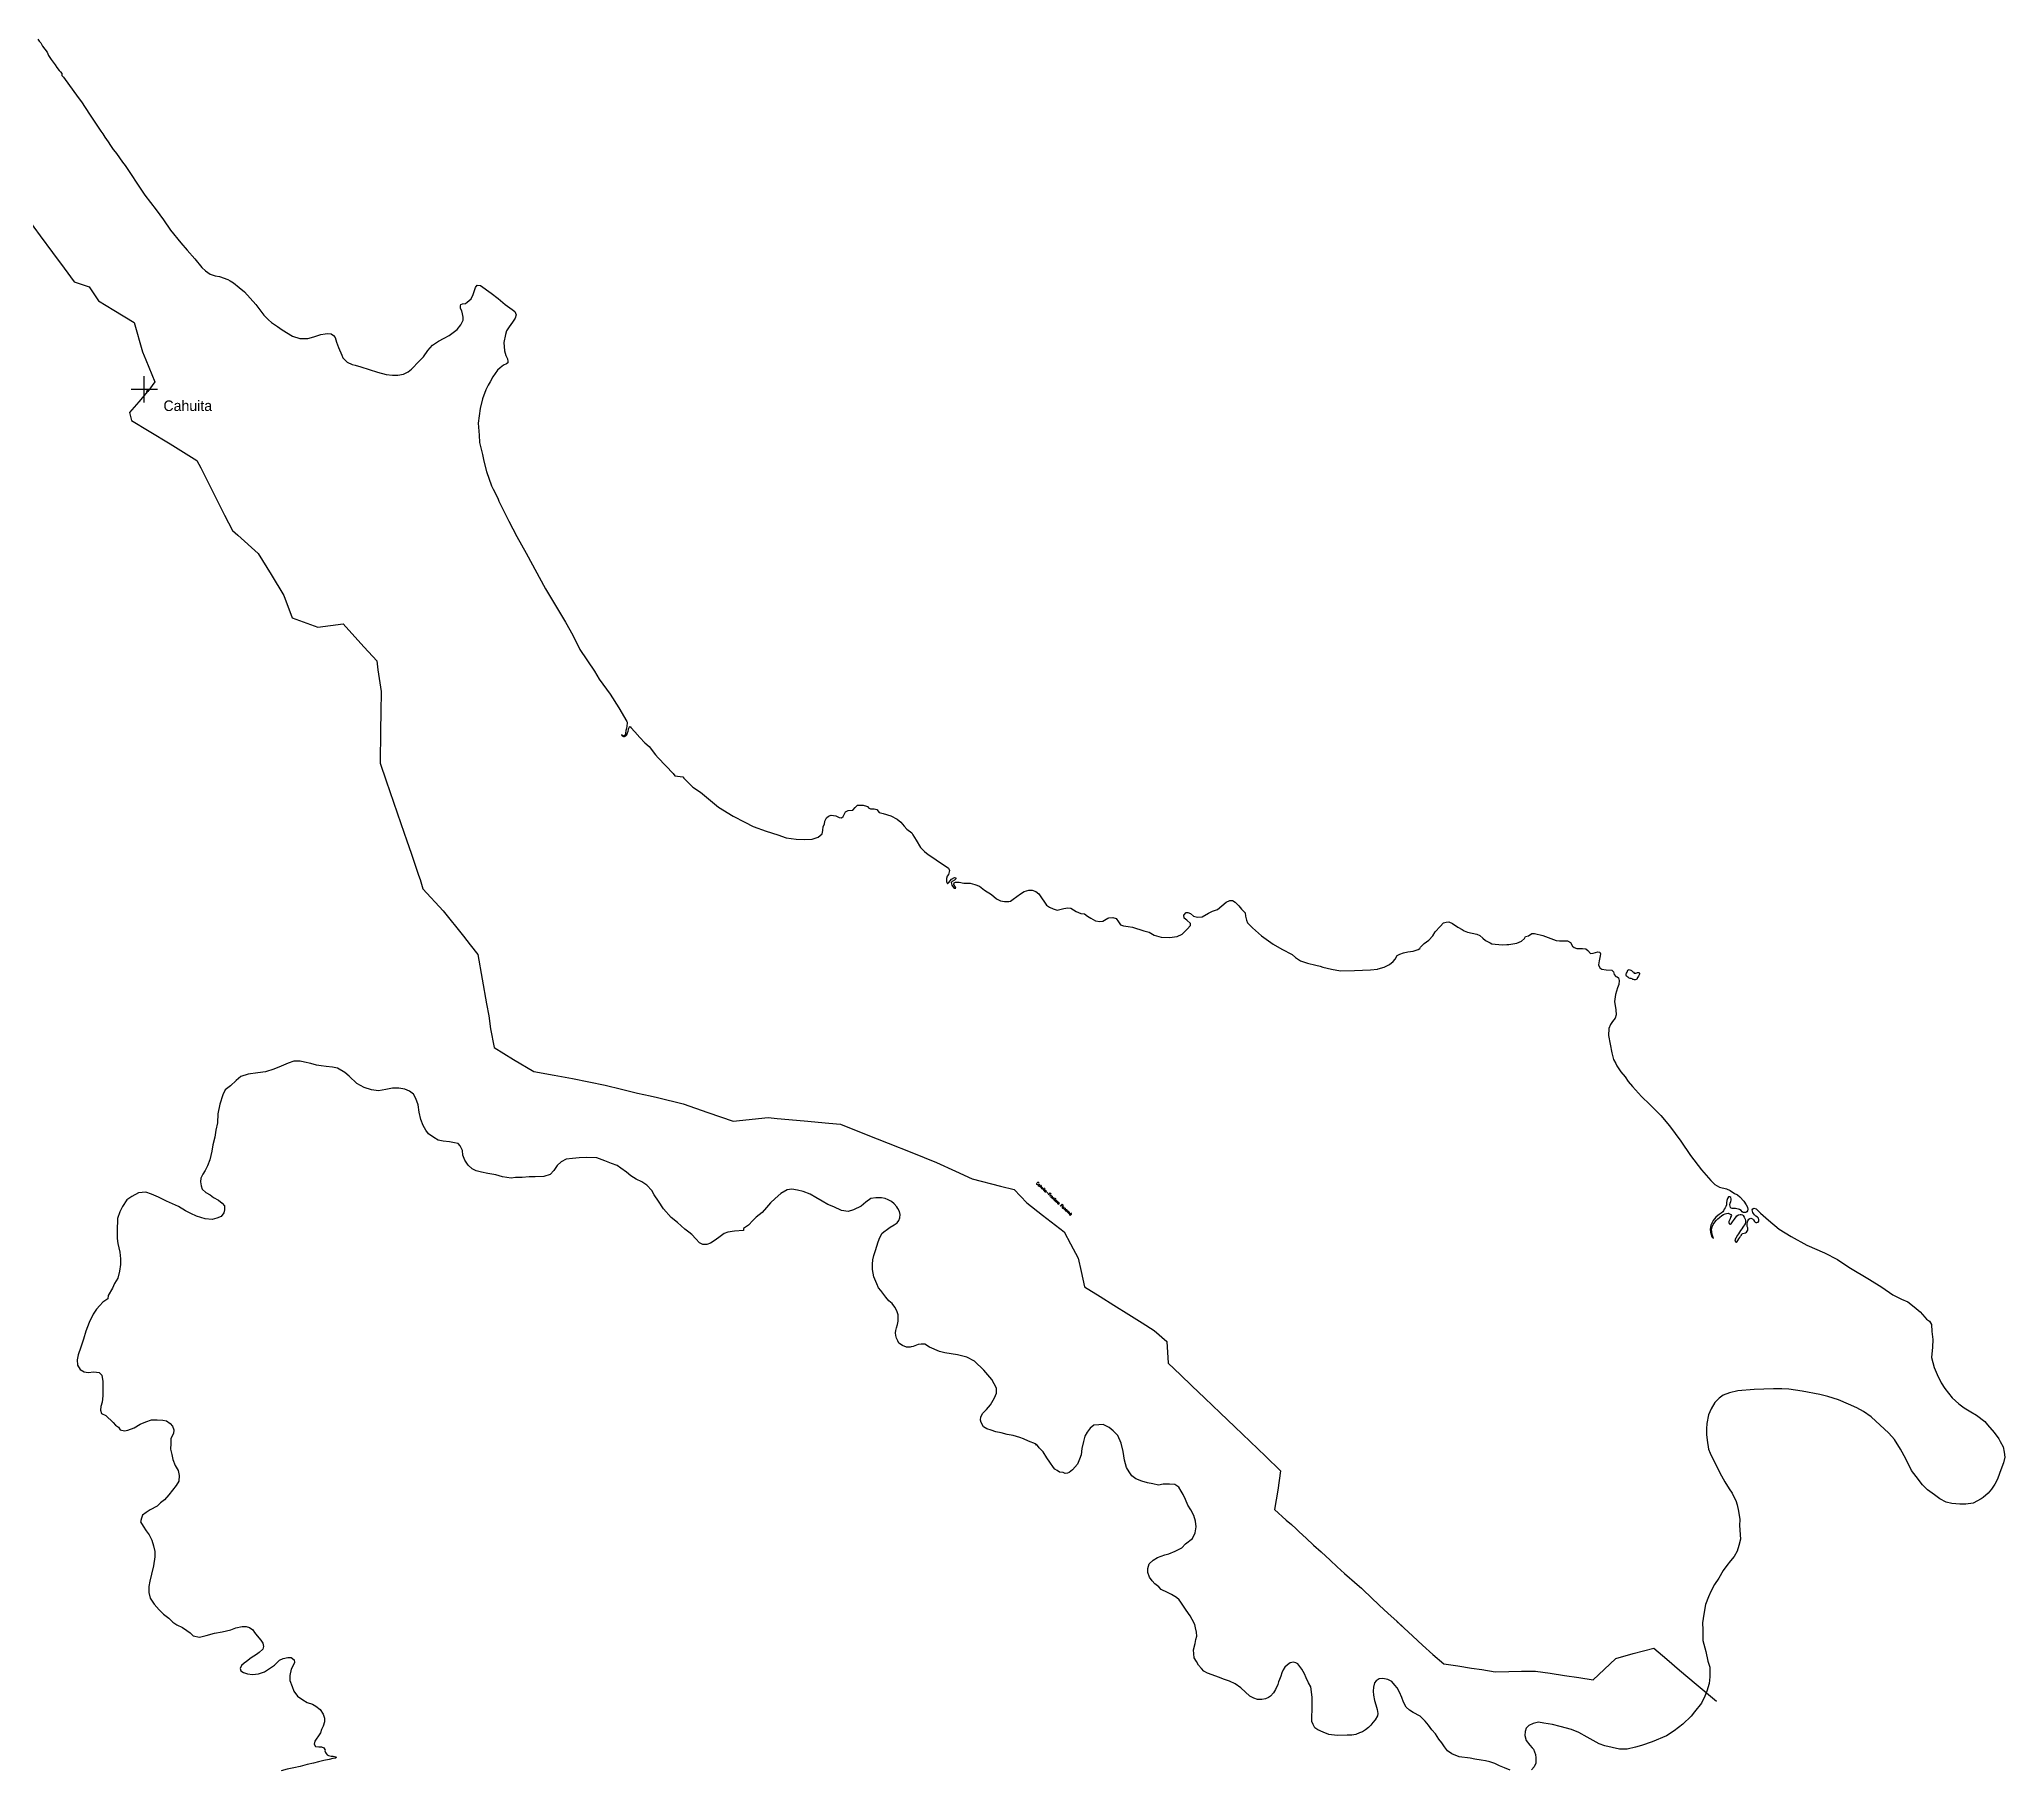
# Model space of a CAD drawing. Extents: x 283583 to 658922, y 889284 to 1241133.
# Drawn here: x 621671 to 658922, y 1050138 to 1082942 of the extents above; entities that cross this region are included whole.
import ezdxf
from ezdxf.enums import TextEntityAlignment as Align

# ---------------------------------------------------------------- set-up
doc = ezdxf.new("R2010")
doc.units = 0
doc.header["$MEASUREMENT"] = 0
for name, color, linetype in [('230 kV', 14, 'Continuous'), ('Circuito', 40, 'Continuous'), ('LIMON', 7, 'Continuous'), ('Subestaciones', 7, 'Continuous')]:
    doc.layers.add(name, color=color, linetype=linetype)
doc.styles.add('COMPLEX', font='COMPLEX', dxfattribs={"height": 0.2})

# ---------------------------------------------------------------- blocks, each defined once
blk = doc.blocks.new('UNNAMED')
at = {"color": 0}
for p, q in [((-0.5, 0), (0.5, 0)), ((0, -0.5), (0, 0.5))]:
    blk.add_line(p, q, dxfattribs=at)

msp = doc.modelspace()

# ---------------------------------------------------------------- linework, layer by layer
at = {"layer": '230 kV'}
for points in [[(621445, 1079543), (621685, 1079218), (621920, 1078902), (622142, 1078602), (622333, 1078345), (622615, 1078252), (622793, 1077983), (623085, 1077807), (623471, 1077573), (623629, 1077019), (623691, 1076867), (623860, 1076446), (623726, 1076267), (623716, 1076302)], [(623695, 1076279), (623722, 1076262), (623557, 1076070), (623383, 1075865), (623420, 1075717), (623753, 1075511), (624152, 1075272), (624659, 1074956), (624731, 1074815), (625076, 1074135), (625183, 1073923), (625331, 1073632), (625434, 1073540), (625820, 1073195), (626063, 1072794), (626306, 1072395), (626462, 1071977), (626951, 1071795), (627428, 1071861), (627596, 1071676), (627827, 1071420), (628066, 1071156), (628090, 1070988), (628148, 1070578), (628143, 1070184), (628137, 1069837), (628131, 1069219), (628246, 1068882), (628524, 1068073), (628634, 1067749), (628716, 1067513), (628858, 1067094), (628887, 1067011), (628943, 1066836), (629328, 1066419), (629714, 1065940), (629840, 1065777), (629985, 1065589), (630149, 1064659), (630188, 1064427), (630222, 1064182), (630292, 1063826), (630661, 1063604), (631043, 1063376), (631431, 1063306), (631778, 1063244), (632089, 1063179), (632398, 1063114), (632707, 1063037), (633011, 1062961), (633247, 1062915), (633388, 1062879), (633875, 1062758), (634340, 1062596), (634825, 1062433), (635485, 1062501), (635658, 1062485), (636168, 1062438), (636638, 1062394), (636855, 1062374), (637346, 1062179), (637762, 1062014), (638206, 1061838), (638676, 1061651), (639037, 1061486), (639355, 1061337), (639886, 1061200), (640147, 1061134), (640389, 1060884), (640687, 1060653), (641098, 1060332), (641216, 1060108), (641360, 1059835), (641416, 1059580), (641478, 1059294), (641775, 1059108), (642037, 1058944), (642324, 1058765), (642574, 1058609), (642799, 1058467), (643039, 1058253), (643064, 1057847), (643301, 1057621), (643518, 1057414), (643759, 1057183), (644054, 1056901), (644332, 1056635), (644909, 1056082), (645198, 1055806), (645143, 1055437), (645080, 1055069), (645305, 1054866), (645402, 1054785), (645491, 1054706), (645551, 1054650), (645681, 1054529), (645824, 1054395), (645964, 1054268), (646137, 1054109), (646269, 1053987), (646411, 1053858), (646502, 1053776), (646550, 1053735), (646646, 1053651), (646729, 1053579), (646802, 1053509), (646876, 1053438), (646913, 1053403), (647066, 1053259)], [(646912, 1053404), (647066, 1053259)], [(647066, 1053259), (647236, 1053102)], [(647236, 1053102), (647398, 1052952), (647399, 1052952)], [(647236, 1053102), (647399, 1052952)], [(647399, 1052952), (647400, 1052950), (647533, 1052828)], [(647399, 1052952), (647533, 1052828)], [(647533, 1052828), (647701, 1052672)], [(647533, 1052828), (647534, 1052827), (647701, 1052672)], [(647533, 1052828), (647533, 1052828)], [(647701, 1052672), (647887, 1052501), (648085, 1052319), (648289, 1052145), (648556, 1052104), (648814, 1052063), (649012, 1052035)], [(651119, 1051841), (651329, 1052035), (651551, 1052249), (651881, 1052342), (652271, 1052440), (652518, 1052232), (652759, 1052028), (653075, 1051759), (653460, 1051440)], [(649012, 1052035), (649266, 1051995)], [(649012, 1052035), (649013, 1052035), (649266, 1051995)], [(649266, 1051995), (649523, 1052002), (649763, 1052007), (650031, 1052009), (650306, 1051970), (650581, 1051927)], [(650581, 1051927), (650853, 1051884), (651119, 1051841)], [(650581, 1051927), (650853, 1051884), (651119, 1051841)]]:
    msp.add_lwpolyline(points, dxfattribs=at)
at = {"layer": 'LIMON', "color": 241}
for points in [[(621645, 1082942), (621671, 1082908), (621698, 1082872), (621734, 1082814), (621817, 1082697), (621848, 1082635), (621899, 1082561), (621935, 1082509), (621973, 1082460), (622004, 1082406), (622047, 1082350), (622073, 1082326), (622096, 1082292), (622100, 1082256), (622127, 1082223), (622407, 1081836), (622468, 1081755), (622624, 1081520), (622837, 1081201), (622873, 1081152), (622916, 1081085), (622978, 1080999), (623023, 1080928), (623070, 1080852), (623070, 1080852), (623108, 1080811), (623135, 1080774), (623250, 1080613), (623301, 1080546), (623363, 1080452), (623568, 1080141), (623668, 1079988), (623885, 1079708), (624024, 1079520), (624159, 1079326), (624356, 1079083), (624473, 1078945), (624619, 1078777), (624750, 1078617), (624822, 1078551), (624909, 1078490), (625007, 1078457), (625088, 1078442), (625242, 1078391), (625288, 1078360), (625350, 1078328), (625462, 1078239), (625559, 1078157), (625776, 1077917), (625929, 1077713), (626016, 1077623), (626073, 1077570), (626184, 1077497), (626272, 1077435), (626471, 1077315), (626610, 1077272), (626758, 1077270), (626877, 1077303), (627010, 1077343), (627086, 1077356), (627126, 1077364), (627203, 1077356), (627249, 1077327), (627279, 1077288), (627306, 1077200), (627341, 1077096), (627405, 1076952), (627425, 1076902), (627503, 1076818), (627599, 1076779), (627657, 1076762), (627768, 1076732), (628078, 1076632), (628247, 1076590), (628368, 1076573), (628468, 1076574), (628572, 1076595), (628661, 1076637), (628723, 1076686), (628872, 1076840), (628954, 1076924), (629032, 1077042), (629124, 1077146), (629235, 1077219), (629343, 1077278), (629441, 1077325), (629592, 1077439), (629663, 1077531), (629702, 1077620), (629706, 1077673), (629695, 1077735), (629679, 1077796), (629653, 1077840), (629655, 1077887), (629663, 1077914), (629691, 1077927), (629750, 1077935), (629782, 1077961), (629855, 1078023), (629893, 1078101), (629923, 1078198), (629940, 1078239), (629971, 1078279), (630031, 1078273), (630238, 1078130), (630368, 1078029), (630500, 1077917), (630632, 1077822), (630681, 1077783), (630709, 1077719), (630688, 1077656), (630638, 1077581), (630574, 1077492), (630529, 1077416), (630506, 1077344), (630475, 1077196), (630490, 1077035), (630516, 1076945), (630543, 1076882), (630553, 1076833), (630549, 1076809), (630524, 1076790), (630469, 1076763), (630407, 1076715), (630356, 1076671), (630310, 1076609), (630266, 1076543), (630214, 1076451), (630181, 1076387), (630136, 1076294), (630071, 1076128), (630028, 1075944), (629992, 1075662), (630006, 1075435), (630016, 1075295), (630046, 1075170), (630070, 1075069), (630099, 1074942), (630149, 1074751), (630243, 1074474), (630273, 1074416), (630359, 1074240), (630379, 1074183), (630568, 1073804), (630719, 1073516), (630901, 1073199), (631268, 1072526), (631642, 1071889), (631784, 1071648), (631918, 1071372), (632193, 1070961), (632285, 1070813), (632490, 1070530), (632652, 1070268), (632807, 1070006), (632813, 1069998), (632812, 1069980), (632807, 1069928), (632798, 1069878), (632786, 1069837), (632779, 1069790), (632783, 1069755), (632769, 1069747), (632745, 1069735), (632730, 1069742), (632703, 1069754), (632721, 1069735), (632742, 1069727), (632763, 1069725), (632785, 1069735), (632809, 1069757), (632814, 1069773), (632822, 1069794), (632834, 1069824), (632840, 1069853), (632845, 1069885), (632860, 1069908), (632872, 1069913), (632883, 1069898), (632958, 1069811), (633054, 1069707), (633149, 1069607), (633232, 1069534), (633351, 1069375), (633401, 1069320), (633684, 1069022), (633717, 1068980), (633820, 1068968), (633865, 1068958), (633889, 1068932), (633954, 1068864), (634060, 1068765), (634204, 1068670), (634352, 1068540), (634546, 1068384), (634823, 1068217), (635043, 1068099), (635202, 1068019), (635449, 1067927), (635669, 1067862), (635829, 1067801), (636015, 1067778), (636170, 1067771), (636318, 1067778), (636436, 1067816), (636508, 1067877), (636524, 1067945), (636528, 1068021), (636554, 1068063), (636562, 1068120), (636592, 1068180), (636630, 1068214), (636680, 1068233), (636767, 1068222), (636828, 1068191), (636877, 1068184), (636904, 1068210), (636953, 1068294), (636999, 1068324), (637090, 1068331), (637136, 1068381), (637181, 1068423), (637231, 1068426), (637288, 1068426), (637349, 1068403), (637369, 1068397), (637390, 1068373), (637424, 1068354), (637497, 1068354), (637546, 1068338), (637591, 1068285), (637664, 1068262), (637812, 1068220), (637929, 1068159), (637998, 1068102), (638066, 1068026), (638115, 1067969), (638206, 1067901), (638229, 1067859), (638290, 1067760), (638373, 1067623), (638449, 1067543), (638521, 1067486), (638608, 1067433), (638730, 1067342), (638859, 1067258), (638904, 1067228), (638923, 1067182), (638904, 1067106), (638877, 1067080), (638866, 1067030), (638866, 1066977), (638883, 1066932), (638911, 1066954), (638961, 1067019), (639014, 1067053), (639041, 1067045), (639041, 1067026), (639014, 1067003), (638976, 1066977), (638957, 1066954), (638968, 1066908), (638995, 1066863), (639018, 1066848), (639040, 1066849), (639037, 1066867), (639006, 1066916), (639010, 1066950), (639037, 1066965), (639105, 1066961), (639196, 1066946), (639314, 1066946), (639401, 1066919), (639492, 1066889), (639587, 1066809), (639720, 1066729), (639815, 1066645), (639891, 1066611), (639963, 1066596), (640046, 1066596), (640076, 1066603), (640130, 1066641), (640271, 1066743), (640335, 1066789), (640423, 1066812), (640487, 1066811), (640556, 1066789), (640616, 1066743), (640669, 1066667), (640722, 1066583), (640760, 1066530), (640817, 1066492), (640886, 1066458), (640965, 1066435), (641091, 1066465), (641163, 1066476), (641220, 1066469), (641326, 1066408), (641410, 1066370), (641478, 1066366), (641535, 1066320), (641599, 1066278), (641687, 1066233), (641770, 1066217), (641827, 1066221), (641922, 1066278), (641924, 1066281), (641945, 1066289), (642017, 1066293), (642082, 1066274), (642123, 1066209), (642165, 1066152), (642218, 1066137), (642306, 1066125), (642389, 1066110), (642606, 1066038), (642708, 1066015), (642799, 1065961), (642932, 1065923), (643095, 1065912), (643236, 1065934), (643330, 1065977), (643430, 1066071), (643487, 1066143), (643491, 1066181), (643419, 1066245), (643373, 1066283), (643366, 1066340), (643407, 1066386), (643442, 1066390), (643487, 1066371), (643548, 1066321), (643624, 1066298), (643711, 1066309), (643829, 1066374), (643905, 1066416), (644000, 1066446), (644084, 1066514), (644163, 1066582), (644236, 1066616), (644289, 1066616), (644338, 1066582), (644406, 1066514), (644456, 1066449), (644528, 1066384), (644535, 1066316), (644550, 1066240), (644569, 1066194), (644664, 1066095), (644835, 1065947), (645055, 1065791), (645222, 1065696), (645415, 1065589), (645480, 1065532), (645575, 1065475), (645708, 1065429), (645867, 1065391), (645950, 1065370), (646000, 1065349), (646160, 1065311), (646330, 1065280), (646600, 1065288), (646904, 1065302), (647033, 1065317), (647046, 1065322), (647162, 1065349), (647264, 1065402), (647329, 1065461), (647370, 1065505), (647409, 1065571), (647457, 1065600), (647528, 1065624), (647609, 1065640), (647713, 1065658), (647808, 1065685), (647838, 1065708), (647850, 1065730), (647922, 1065802), (648010, 1065863), (648084, 1065945), (648128, 1066021), (648219, 1066125), (648284, 1066193), (648333, 1066208), (648386, 1066212), (648459, 1066178), (648557, 1066113), (648637, 1066063), (648679, 1066039), (648742, 1066016), (648914, 1065976), (648975, 1065953), (649028, 1065901), (649083, 1065856), (649146, 1065823), (649167, 1065810), (649199, 1065797), (649267, 1065785), (649404, 1065774), (649486, 1065784), (649525, 1065781), (649673, 1065804), (649765, 1065845), (649822, 1065898), (649841, 1065936), (649894, 1065948), (649959, 1065989), (650008, 1065993), (650171, 1065951), (650418, 1065860), (650486, 1065848), (650638, 1065848), (650695, 1065817), (650729, 1065753), (650763, 1065726), (650813, 1065707), (650919, 1065703), (650980, 1065699), (651022, 1065669), (651071, 1065612), (651124, 1065616), (651211, 1065642), (651249, 1065634), (651262, 1065604), (651254, 1065567), (651238, 1065471), (651226, 1065399), (651249, 1065342), (651287, 1065311), (651370, 1065300), (651477, 1065292), (651507, 1065266), (651522, 1065216), (651550, 1065175), (651577, 1065169), (651602, 1065151), (651613, 1065098), (651606, 1065026), (651586, 1064962), (651545, 1064833), (651525, 1064700), (651552, 1064540), (651559, 1064449), (651540, 1064384), (651487, 1064320), (651449, 1064263), (651418, 1064187), (651414, 1064058), (651444, 1063891), (651478, 1063727), (651509, 1063602), (651553, 1063523), (651569, 1063480), (651645, 1063366), (651728, 1063275), (651785, 1063184), (651869, 1063089), (652039, 1062899), (652199, 1062750), (652407, 1062537), (652567, 1062343), (652786, 1062054), (652968, 1061781), (653173, 1061507), (653351, 1061305), (653431, 1061233), (653514, 1061180), (653651, 1061149), (653719, 1061119), (653799, 1061062), (653846, 1061043), (653856, 1061035), (653905, 1060997), (653977, 1060913), (654019, 1060845), (654045, 1060805), (654046, 1060794), (654053, 1060764), (654047, 1060734), (654036, 1060715), (654017, 1060704), (653988, 1060698), (653964, 1060698), (653943, 1060715), (653924, 1060736), (653897, 1060755), (653876, 1060766), (653844, 1060772), (653818, 1060775), (653780, 1060775), (653755, 1060777), (653736, 1060783), (653727, 1060796), (653719, 1060819), (653715, 1060849), (653717, 1060876), (653730, 1060908), (653736, 1060936), (653740, 1060959), (653734, 1060984), (653715, 1060999), (653688, 1060995), (653666, 1060967), (653656, 1060929), (653649, 1060887), (653647, 1060849), (653639, 1060817), (653622, 1060792), (653607, 1060762), (653594, 1060730), (653579, 1060711), (653549, 1060690), (653511, 1060665), (653485, 1060645), (653445, 1060611), (653419, 1060581), (653396, 1060550), (653351, 1060461), (653347, 1060423), (653341, 1060380), (653345, 1060327), (653357, 1060281), (653374, 1060241), (653400, 1060207), (653389, 1060249), (653378, 1060281), (653366, 1060382), (653379, 1060427), (653394, 1060473), (653430, 1060520), (653461, 1060558), (653487, 1060579), (653519, 1060607), (653561, 1060643), (653595, 1060662), (653625, 1060674), (653652, 1060685), (653678, 1060687), (653707, 1060676), (653733, 1060661), (653743, 1060644), (653728, 1060611), (653720, 1060579), (653707, 1060553), (653694, 1060532), (653692, 1060509), (653701, 1060490), (653711, 1060481), (653728, 1060479), (653739, 1060486), (653749, 1060503), (653766, 1060524), (653783, 1060549), (653798, 1060574), (653832, 1060621), (653847, 1060640), (653876, 1060657), (653906, 1060663), (653927, 1060663), (653951, 1060655), (653965, 1060644), (653984, 1060614), (653995, 1060587), (654006, 1060572), (654012, 1060551), (654012, 1060521), (654001, 1060487), (653959, 1060420), (653938, 1060390), (653912, 1060358), (653893, 1060329), (653876, 1060299), (653857, 1060272), (653823, 1060212), (653810, 1060181), (653812, 1060162), (653821, 1060145), (653833, 1060140), (653852, 1060149), (653867, 1060168), (653880, 1060202), (653899, 1060227), (653916, 1060253), (653931, 1060269), (653933, 1060284), (653946, 1060295), (653961, 1060305), (653982, 1060310), (654007, 1060314), (654028, 1060326), (654043, 1060346), (654052, 1060365), (654056, 1060384), (654052, 1060409), (654043, 1060437), (654039, 1060464), (654044, 1060502), (654052, 1060542), (654071, 1060572), (654092, 1060587), (654111, 1060591), (654139, 1060580), (654158, 1060561), (654177, 1060532), (654192, 1060517), (654204, 1060510), (654226, 1060510), (654251, 1060519), (654259, 1060538), (654264, 1060559), (654253, 1060591), (654234, 1060612), (654207, 1060629), (654181, 1060659), (654160, 1060682), (654148, 1060703), (654139, 1060729), (654135, 1060754), (654146, 1060771), (654166, 1060782), (654209, 1060772), (654296, 1060689), (654448, 1060556), (654645, 1060388), (654877, 1060243), (655173, 1060080), (655507, 1059935), (655750, 1059809), (655970, 1059665), (656361, 1059429), (656596, 1059288), (656801, 1059139), (656964, 1059059), (657089, 1059010), (657207, 1058915), (657317, 1058816), (657408, 1058717), (657439, 1058678), (657496, 1058639), (657532, 1058581), (657544, 1058442), (657558, 1058293), (657551, 1058146), (657533, 1057955), (657582, 1057761), (657641, 1057629), (657719, 1057474), (657787, 1057366), (657928, 1057189), (658050, 1057076), (658153, 1056997), (658283, 1056921), (658388, 1056862), (658544, 1056737), (658596, 1056673), (658720, 1056529), (658808, 1056411), (658835, 1056357), (658895, 1056258), (658912, 1056155), (658922, 1056064), (658900, 1055956), (658868, 1055871), (658821, 1055756), (658787, 1055646), (658735, 1055550), (658674, 1055457), (658611, 1055380), (658513, 1055299), (658476, 1055270), (658322, 1055192), (658185, 1055170), (658074, 1055170), (657922, 1055183), (657812, 1055210), (657695, 1055276), (657590, 1055350), (657458, 1055445), (657365, 1055541), (657241, 1055697), (657158, 1055807), (657046, 1056033), (656948, 1056216), (656831, 1056398), (656726, 1056518), (656392, 1056828), (656245, 1056927), (656120, 1056998), (655959, 1057069), (655773, 1057148), (655572, 1057212), (655415, 1057251), (655081, 1057316), (654829, 1057354), (654701, 1057359), (654540, 1057356), (654175, 1057345), (653862, 1057319), (653708, 1057285), (653586, 1057237), (653507, 1057180), (653429, 1057102), (653357, 1056982), (653306, 1056867), (653276, 1056698), (653271, 1056598), (653267, 1056491), (653282, 1056383), (653311, 1056217), (653338, 1056138), (653440, 1055928), (653553, 1055712), (653620, 1055598), (653701, 1055463), (653757, 1055380), (653791, 1055314), (653825, 1055240), (653849, 1055159), (653879, 1055042), (653901, 1054882), (653898, 1054765), (653913, 1054506), (653886, 1054391), (653852, 1054281), (653795, 1054181), (653727, 1054095), (653658, 1054007), (653589, 1053917), (653506, 1053772), (653419, 1053646), (653350, 1053519), (653306, 1053414), (653252, 1053267), (653217, 1053086), (653197, 1052922), (653199, 1052789), (653198, 1052585), (653256, 1052377), (653298, 1052198), (653332, 1052085), (653334, 1051896), (653322, 1051772), (653276, 1051626), (653239, 1051533), (653173, 1051398), (653040, 1051234), (652982, 1051156), (652820, 1051000), (652660, 1050875), (652511, 1050782), (652238, 1050666), (652037, 1050598), (651924, 1050566), (651767, 1050530), (651710, 1050527), (651623, 1050529), (651346, 1050589), (651237, 1050628), (651121, 1050691), (651010, 1050758), (650853, 1050842), (650712, 1050902), (650497, 1050954), (650353, 1050998), (650184, 1051019), (650085, 1051038), (649986, 1051016), (649905, 1050976), (649854, 1050923), (649833, 1050865), (649824, 1050789), (649849, 1050692), (649921, 1050604), (649967, 1050550), (649992, 1050529), (650027, 1050428), (650038, 1050360), (650036, 1050265), (650005, 1050190), (649956, 1050135)], [(649546, 1050131), (649440, 1050175), (649347, 1050212), (649257, 1050254), (649164, 1050289), (649081, 1050307), (649000, 1050317), (648877, 1050335), (648792, 1050356), (648584, 1050383), (648441, 1050437), (648362, 1050495), (648305, 1050574), (648254, 1050645), (648198, 1050720), (648131, 1050817), (648062, 1050891), (648004, 1050982), (647935, 1051056), (647842, 1051155), (647713, 1051225), (647638, 1051266), (647577, 1051321), (647529, 1051416), (647494, 1051509), (647451, 1051609), (647407, 1051687), (647363, 1051743), (647305, 1051810), (647229, 1051847), (647134, 1051864), (647067, 1051862), (647006, 1051822), (646979, 1051783), (646960, 1051700), (646955, 1051628), (646960, 1051554), (646978, 1051447), (647001, 1051366), (647026, 1051278), (647040, 1051202), (647035, 1051158), (646989, 1051084), (646945, 1051035), (646908, 1050982), (646864, 1050940), (646804, 1050896), (646750, 1050859), (646695, 1050834), (646625, 1050806), (646551, 1050793), (646458, 1050790), (646270, 1050787), (646112, 1050806), (646004, 1050848), (645904, 1050894), (645849, 1050931), (645816, 1050992), (645791, 1051050), (645798, 1051369), (645796, 1051515), (645768, 1051711), (645726, 1051782), (645680, 1051877), (645650, 1051956), (645601, 1052047), (645527, 1052144), (645486, 1052162), (645444, 1052174), (645379, 1052163), (645326, 1052123), (645280, 1052084), (645245, 1052029), (645224, 1051975), (645201, 1051911), (645175, 1051850), (645161, 1051804), (645147, 1051751), (645098, 1051661), (645064, 1051594), (645006, 1051533), (644971, 1051506), (644913, 1051483), (644839, 1051469), (644758, 1051469), (644693, 1051492), (644614, 1051532), (644442, 1051690), (644338, 1051765), (644229, 1051816), (644132, 1051848), (644021, 1051895), (643901, 1051939), (643815, 1051965), (643743, 1052006), (643699, 1052057), (643644, 1052122), (643605, 1052187), (643561, 1052257), (643549, 1052409), (643577, 1052532), (643592, 1052605), (643611, 1052672), (643602, 1052744), (643588, 1052827), (643570, 1052888), (643521, 1052983), (643482, 1053057), (643408, 1053163), (643355, 1053237), (643304, 1053314), (643276, 1053360), (643225, 1053400), (643128, 1053458), (643052, 1053495), (642937, 1053556), (642889, 1053605), (642817, 1053663), (642762, 1053719), (642713, 1053786), (642683, 1053874), (642681, 1053955), (642704, 1054038), (642783, 1054112), (642867, 1054163), (643001, 1054214), (643080, 1054228), (643200, 1054281), (643323, 1054345), (643397, 1054419), (643528, 1054524), (643577, 1054631), (643596, 1054742), (643584, 1054851), (643552, 1054957), (643499, 1055062), (643441, 1055152), (643397, 1055261), (643351, 1055354), (643312, 1055416), (643269, 1055491), (643194, 1055543), (643092, 1055549), (642974, 1055549), (642884, 1055535), (642777, 1055556), (642678, 1055576), (642568, 1055605), (642456, 1055654), (642381, 1055707), (642329, 1055782), (642279, 1055869), (642239, 1056005), (642213, 1056173), (642179, 1056329), (642110, 1056471), (642026, 1056564), (641946, 1056626), (641833, 1056681), (641755, 1056678), (641657, 1056667), (641590, 1056612), (641529, 1056537), (641489, 1056462), (641460, 1056358), (641428, 1056227), (641419, 1056106), (641387, 1056022), (641346, 1055929), (641256, 1055823), (641190, 1055771), (641161, 1055759), (641117, 1055756), (641074, 1055771), (641008, 1055780), (640961, 1055808), (640918, 1055835), (640895, 1055866), (640822, 1055971), (640768, 1056052), (640695, 1056162), (640623, 1056237), (640574, 1056307), (640571, 1056289), (640552, 1056313), (640422, 1056368), (640322, 1056410), (640256, 1056438), (640127, 1056472), (640017, 1056495), (639902, 1056524), (639802, 1056545), (639709, 1056573), (639632, 1056598), (639567, 1056641), (639524, 1056721), (639508, 1056765), (639516, 1056828), (639553, 1056896), (639624, 1056966), (639699, 1057058), (639777, 1057185), (639811, 1057278), (639815, 1057368), (639725, 1057535), (639574, 1057715), (639396, 1057885), (639249, 1057959), (639076, 1058003), (638834, 1058043), (638730, 1058066), (638541, 1058151), (638453, 1058208), (638383, 1058205), (638330, 1058197), (638235, 1058161), (638197, 1058153), (638175, 1058148), (638174, 1058151), (638140, 1058149), (638139, 1058148), (638109, 1058150), (638029, 1058181), (637965, 1058223), (637940, 1058268), (637918, 1058317), (637906, 1058367), (637897, 1058418), (637904, 1058462), (637920, 1058517), (637935, 1058581), (637951, 1058643), (637951, 1058702), (637949, 1058764), (637923, 1058840), (637889, 1058908), (637834, 1058979), (637770, 1059028), (637713, 1059098), (637658, 1059169), (637622, 1059222), (637579, 1059274), (637543, 1059350), (637487, 1059481), (637466, 1059621), (637460, 1059720), (637468, 1059802), (637491, 1059883), (637520, 1059980), (637544, 1060065), (637573, 1060143), (637603, 1060230), (637645, 1060308), (637700, 1060355), (637722, 1060364), (637723, 1060366), (637724, 1060368), (637797, 1060420), (637875, 1060465), (637932, 1060507), (637964, 1060550), (637981, 1060600), (637987, 1060666), (637974, 1060717), (637946, 1060774), (637927, 1060810), (637876, 1060865), (637821, 1060909), (637760, 1060940), (637703, 1060964), (637631, 1060980), (637602, 1060979), (637528, 1060979), (637432, 1060966), (637336, 1060896), (637245, 1060821), (637103, 1060750), (636999, 1060721), (636874, 1060738), (636733, 1060809), (636616, 1060855), (636508, 1060913), (636392, 1060984), (636283, 1061047), (636146, 1061097), (636040, 1061122), (635932, 1061143), (635845, 1061131), (635728, 1061060), (635615, 1060969), (635532, 1060886), (635453, 1060798), (635369, 1060698), (635261, 1060615), (635194, 1060549), (635111, 1060461), (635015, 1060399), (635017, 1060362), (634849, 1060345), (634719, 1060329), (634649, 1060300), (634574, 1060246), (634482, 1060175), (634394, 1060117), (634324, 1060096), (634244, 1060092), (634186, 1060126), (634116, 1060205), (634041, 1060284), (633982, 1060330), (633907, 1060388), (633765, 1060509), (633649, 1060609), (633503, 1060768), (633408, 1060918), (633325, 1061038), (633283, 1061118), (633184, 1061218), (633088, 1061280), (632984, 1061335), (632880, 1061393), (632801, 1061464), (632693, 1061539), (632623, 1061589), (632519, 1061630), (632390, 1061681), (632236, 1061735), (632044, 1061743), (631903, 1061739), (631774, 1061723), (631657, 1061711), (631561, 1061661), (631486, 1061590), (631424, 1061499), (631353, 1061424), (631236, 1061382), (631070, 1061378), (630957, 1061379), (630824, 1061362), (630699, 1061362), (630616, 1061354), (630453, 1061379), (630324, 1061417), (630175, 1061438), (630054, 1061463), (629950, 1061488), (629875, 1061526), (629800, 1061597), (629738, 1061692), (629700, 1061788), (629690, 1061877), (629648, 1061968), (629607, 1062006), (629540, 1062022), (629448, 1062039), (629328, 1062056), (629232, 1062073), (629149, 1062123), (629049, 1062194), (628999, 1062261), (628945, 1062348), (628904, 1062465), (628871, 1062606), (628850, 1062740), (628808, 1062861), (628763, 1062944), (628688, 1062999), (628596, 1063036), (628484, 1063061), (628367, 1063057), (628238, 1063033), (628101, 1063008), (627968, 1063029), (627829, 1063071), (627691, 1063146), (627542, 1063283), (627463, 1063358), (627321, 1063438), (627225, 1063459), (627109, 1063467), (627013, 1063484), (626922, 1063492), (626818, 1063526), (626697, 1063551), (626618, 1063568), (626493, 1063568), (626385, 1063531), (626255, 1063472), (626118, 1063418), (625960, 1063369), (625810, 1063348), (625627, 1063323), (625489, 1063278), (625402, 1063203), (625293, 1063103), (625193, 1063024), (625151, 1062929), (625093, 1062754), (625055, 1062571), (625047, 1062404), (625017, 1062263), (624996, 1062131), (624959, 1061986), (624942, 1061865), (624904, 1061699), (624862, 1061586), (624812, 1061495), (624771, 1061428), (624733, 1061353), (624725, 1061283), (624737, 1061208), (624758, 1061146), (624828, 1061083), (624907, 1061033), (624974, 1060987), (625070, 1060933), (625136, 1060879), (625178, 1060825), (625182, 1060754), (625169, 1060692), (625115, 1060625), (625036, 1060596), (624948, 1060567), (624815, 1060584), (624653, 1060630), (624545, 1060680), (624445, 1060734), (624312, 1060813), (624083, 1060914), (623933, 1060989), (623796, 1061051), (623688, 1061089), (623550, 1061077), (623425, 1061006), (623329, 1060940), (623246, 1060815), (623200, 1060715), (623150, 1060586), (623145, 1060353), (623145, 1060207), (623162, 1060116), (623199, 1059946), (623207, 1059821), (623211, 1059713), (623194, 1059588), (623161, 1059459), (623098, 1059355), (623057, 1059267), (622977, 1059130), (622973, 1059063), (622873, 1059001), (622819, 1058935), (622754, 1058866), (622695, 1058775), (622616, 1058613), (622553, 1058454), (622507, 1058300), (622457, 1058147), (622407, 1058001), (622390, 1057905), (622398, 1057805), (622444, 1057722), (622519, 1057679), (622598, 1057671), (622702, 1057683), (622806, 1057671), (622856, 1057616), (622873, 1057496), (622877, 1057387), (622872, 1057225), (622860, 1057104), (622839, 1057025), (622830, 1056955), (622851, 1056892), (622930, 1056850), (623071, 1056717), (623117, 1056671), (623175, 1056629), (623204, 1056584), (623288, 1056559), (623350, 1056576), (623467, 1056617), (623583, 1056688), (623688, 1056734), (623800, 1056771), (623908, 1056771), (624012, 1056766), (624083, 1056750), (624150, 1056704), (624195, 1056650), (624220, 1056583), (624212, 1056512), (624166, 1056416), (624166, 1056321), (624157, 1056217), (624182, 1056113), (624203, 1056021), (624248, 1055908), (624302, 1055813), (624323, 1055717), (624315, 1055607), (624265, 1055523), (624198, 1055440), (624123, 1055349), (624044, 1055257), (623969, 1055199), (623902, 1055137), (623773, 1055066), (623694, 1055012), (623627, 1054966), (623606, 1054908), (623589, 1054838), (623639, 1054752), (623697, 1054664), (623755, 1054589), (623801, 1054489), (623838, 1054385), (623859, 1054277), (623863, 1054173), (623838, 1054006), (623796, 1053844), (623763, 1053711), (623750, 1053612), (623750, 1053499), (623775, 1053391), (623849, 1053279), (623941, 1053170), (624024, 1053087), (624124, 1053008), (624199, 1052937), (624278, 1052887), (624386, 1052832), (624465, 1052778), (624531, 1052732), (624586, 1052676), (624707, 1052651), (624832, 1052684), (624990, 1052725), (625136, 1052750), (625302, 1052792), (625394, 1052825), (625519, 1052850), (625594, 1052850), (625656, 1052837), (625719, 1052787), (625752, 1052737), (625802, 1052674), (625868, 1052595), (625906, 1052537), (625922, 1052474), (625906, 1052420), (625835, 1052362), (625785, 1052321), (625685, 1052258), (625597, 1052190), (625556, 1052159), (625506, 1052113), (625480, 1052055), (625493, 1052013), (625543, 1051980), (625618, 1051954), (625709, 1051942), (625826, 1051954), (625938, 1051991), (626034, 1052054), (626126, 1052120), (626222, 1052212), (626293, 1052249), (626380, 1052266), (626442, 1052266), (626501, 1052224), (626509, 1052170), (626480, 1052111), (626442, 1052041), (626417, 1051924), (626422, 1051828), (626463, 1051715), (626497, 1051628), (626563, 1051532), (626663, 1051465), (626746, 1051415), (626846, 1051382), (626912, 1051344), (626996, 1051281), (627050, 1051194), (627079, 1051118), (627074, 1051047), (627049, 1050964), (627020, 1050902), (626999, 1050839), (626962, 1050777), (626916, 1050719), (626895, 1050677), (626878, 1050623), (626907, 1050581), (626966, 1050573), (627020, 1050573), (627061, 1050552), (627082, 1050519), (627081, 1050524), (627086, 1050514), (627084, 1050495), (627094, 1050464), (627105, 1050444), (627125, 1050418), (627155, 1050406), (627201, 1050395), (627242, 1050393), (627290, 1050383), (627305, 1050367), (627285, 1050357), (627234, 1050352), (627163, 1050332), (627066, 1050314), (626964, 1050289), (626865, 1050264), (626749, 1050235), (626615, 1050199), (626498, 1050174), (626370, 1050146), (626253, 1050118)]]:
    msp.add_lwpolyline(points, dxfattribs=at)
msp.add_lwpolyline([(651872, 1065266), (651886, 1065254), (651902, 1065241), (651916, 1065238), (651933, 1065237), (651949, 1065242), (651964, 1065248), (651976, 1065253), (651986, 1065251), (651993, 1065247), (651999, 1065236), (651998, 1065220), (651995, 1065208), (651987, 1065193), (651980, 1065179), (651969, 1065163), (651961, 1065153), (651954, 1065139), (651954, 1065133), (651950, 1065126), (651937, 1065118), (651920, 1065113), (651907, 1065113), (651889, 1065117), (651876, 1065121), (651863, 1065128), (651843, 1065136), (651822, 1065140), (651804, 1065145), (651791, 1065153), (651776, 1065161), (651761, 1065173), (651753, 1065184), (651749, 1065199), (651750, 1065218), (651756, 1065236), (651764, 1065255), (651773, 1065275), (651781, 1065292), (651791, 1065302), (651802, 1065305), (651815, 1065304), (651834, 1065296), (651846, 1065287), (651861, 1065275)], close=True, dxfattribs=at)

# ---------------------------------------------------------------- block references
at = {"layer": 'Subestaciones', "color": 241, "xscale": 500, "yscale": 500, "zscale": 1302.938314}
msp.add_blockref('UNNAMED', (623661, 1076307), dxfattribs=at)

# ---------------------------------------------------------------- texts
at = {"layer": 'Circuito', "style": 'COMPLEX'}
for rotation, p in [(-42.8016, (640888, 1060946)), (-42.8011, (640889, 1060945))]:
    msp.add_text('Cahuita-Frontera Panamá', height=50, rotation=rotation, dxfattribs=at).set_placement(p, align=Align.CENTER)
at = {"layer": 'Subestaciones', "color": 30}
msp.add_text('Cahuita', height=200, dxfattribs=at).set_placement((624024, 1075895))

doc.saveas('drawing.dxf')
